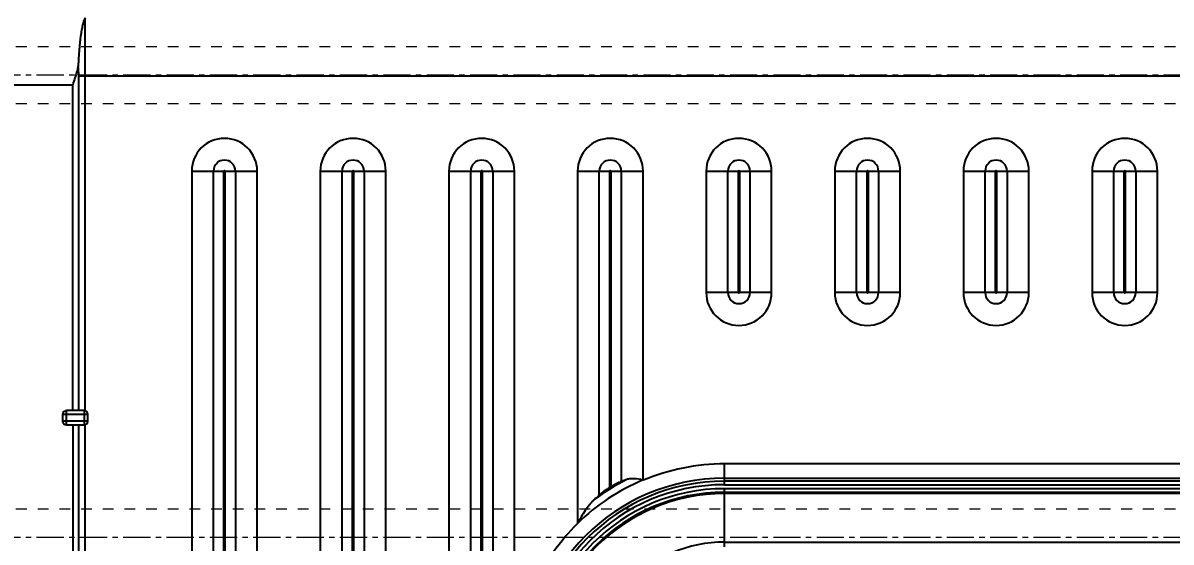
# Model space of a CAD drawing. Header units: millimetres. Extents: x -941 to 1421, y -11614 to -3210.
# Drawn here: x -8.9 to 152.6, y -6560.3 to -6487.3 of the extents above; entities that cross this region are included whole.
import ezdxf

# ---------------------------------------------------------------- set-up
doc = ezdxf.new("R2010")
doc.units = ezdxf.units.MM
doc.header["$LTSCALE"] = 16.335
doc.header["$PDMODE"] = 3
doc.header["$PDSIZE"] = 0.3125
doc.linetypes.add('CENTER', pattern=[0.6, 0.375, -0.075, 0.075, -0.075])
doc.linetypes.add('HIDDEN', pattern=[0.2, 0.1, -0.1])
doc.layers.get('0').update_dxf_attribs({"linetype": 'CONTINUOUS'})
doc.layers.get('Defpoints').update_dxf_attribs({"linetype": 'CONTINUOUS'})
doc.layers.add('cool', color=153, linetype='HIDDEN', lineweight=9)
doc.layers.add('DEFAULT_2', color=8, linetype='HIDDEN')
doc.styles.get("Standard").update_dxf_attribs({"font": 'txt', "width": 0.8})
doc.dimstyles.new('ISO-25', dxfattribs={"dimtxt": 8, "dimasz": 6, "dimexe": 0, "dimexo": 0, "dimgap": 0, "dimtad": 1, "dimdsep": 46, "dimtxsty": 'Standard', "dimcen": 0, "dimclrd": 4, "dimclre": 4, "dimclrt": 6, "dimazin": 0, "dimtfac": 1, "dimtofl": 0, "dimtmove": 0, "dimatfit": 3, "dimfxl": 0, "dimarcsym": 0})

# ---------------------------------------------------------------- blocks, each defined once
blk = doc.blocks.new('147')
at = {"layer": 'cool', "ltscale": 0.932966}
for p, q in [((229.57, -3849.57), (-211.77, -3849.57)), ((229.57, -3857.57), (-211.77, -3857.57))]:
    blk.add_line(p, q, dxfattribs=at)
at = {"layer": 'cool', "color": 1, "linetype": 'CENTER', "ltscale": 0.621977}
blk.add_line((243.9, -3853.57), (-226.1, -3853.57), dxfattribs=at)
blk = doc.blocks.new('*D654')
at = {"color": 4, "lineweight": -2}
blk.add_line((-40.98, -6559.62), (-88.04, -6559.62), dxfattribs=at)
at = {"layer": 'Defpoints', "color": 0}
for p in [(-80.04, -6559.62), (-40.98, -6559.62), (164.18, -6601.62)]:
    blk.add_point(p, dxfattribs=at)
at = {"color": 6, "insert": (-84.04, -6556.62), "char_height": 6, "attachment_point": 5}
blk.add_mtext('42', dxfattribs=at)
blk = doc.blocks.new('*D655')
at = {"color": 4, "lineweight": -2}
blk.add_line((-48.27, -6494.62), (-90.44, -6494.62), dxfattribs=at)
at = {"layer": 'Defpoints', "color": 0}
for p in [(-80.04, -6494.62), (-48.27, -6494.62), (164.18, -6601.62)]:
    blk.add_point(p, dxfattribs=at)
at = {"color": 6, "insert": (-85.24, -6491.62), "char_height": 6, "attachment_point": 5}
blk.add_mtext('107', dxfattribs=at)
blk = doc.blocks.new('*D656')
at = {"color": 4, "lineweight": -2}
blk.add_line((-49.62, -6441.62), (-90.44, -6441.62), dxfattribs=at)
at = {"layer": 'Defpoints', "color": 0}
for p in [(-80.04, -6441.62), (-49.62, -6441.62), (164.18, -6601.62)]:
    blk.add_point(p, dxfattribs=at)
at = {"color": 6, "insert": (-85.24, -6438.62), "char_height": 6, "attachment_point": 5}
blk.add_mtext('160', dxfattribs=at)
blk = doc.blocks.new('*D661')
at = {"color": 4, "lineweight": -2}
blk.add_line((-40.82, -6437.81), (-40.82, -6394.21), dxfattribs=at)
at = {"layer": 'Defpoints', "color": 0}
for p in [(-40.82, -6406.21), (-40.82, -6437.81), (164.18, -6601.62)]:
    blk.add_point(p, dxfattribs=at)
at = {"color": 6, "insert": (-43.82, -6400.21), "char_height": 6, "attachment_point": 5, "rotation": 90}
blk.add_mtext('205', dxfattribs=at)

msp = doc.modelspace()

# ---------------------------------------------------------------- linework, layer by layer
at = {"color": 7, "linetype": 'Continuous'}
for p, q in [((-0.137, -6541.788), (-0.139, -6486.548)), ((-1.008, -6541.773), (-1.008, -6494.708)), ((-1.008, -6494.708), (329.368, -6494.708)), ((-70.82, -6495.949), (-1.878, -6495.949)), ((-1.878, -6541.773), (-1.878, -6495.949)), ((14.854, -6508.106), (14.854, -6653.831)), ((14.854, -6508.106), (19.393, -6508.106)), ((17.911, -6653.831), (17.911, -6508.106)), ((19.393, -6653.831), (19.393, -6508.106)), ((19.527, -6508.106), (19.527, -6653.831)), ((19.527, -6508.106), (24.066, -6508.106)), ((21.009, -6508.106), (21.009, -6653.831)), ((24.066, -6653.831), (24.066, -6508.106)), ((32.944, -6508.106), (32.944, -6653.831)), ((32.944, -6508.106), (37.483, -6508.106)), ((36.001, -6653.831), (36.001, -6508.106)), ((37.483, -6653.831), (37.483, -6508.106)), ((37.617, -6508.106), (37.617, -6653.831)), ((37.617, -6508.106), (42.156, -6508.106)), ((39.099, -6508.106), (39.099, -6653.831)), ((42.156, -6653.831), (42.156, -6508.106)), ((51.034, -6508.106), (51.034, -6653.831)), ((51.034, -6508.106), (55.573, -6508.106)), ((54.091, -6653.831), (54.091, -6508.106)), ((55.573, -6653.831), (55.573, -6508.106)), ((55.707, -6508.106), (55.707, -6653.831)), ((55.707, -6508.106), (60.246, -6508.106)), ((57.189, -6508.106), (57.189, -6653.831)), ((60.267, -6575.864), (60.246, -6508.106)), ((69.124, -6508.106), (69.126, -6557.677)), ((69.124, -6508.106), (73.663, -6508.106)), ((72.181, -6553.666), (72.181, -6508.106)), ((73.663, -6552.594), (73.663, -6508.106)), ((73.797, -6508.106), (73.797, -6552.512)), ((73.797, -6508.106), (78.336, -6508.106)), ((75.279, -6508.106), (75.279, -6551.767)), ((78.336, -6551.585), (78.336, -6508.106)), ((87.214, -6508.106), (87.214, -6525.191)), ((87.214, -6508.106), (91.753, -6508.106)), ((90.271, -6525.191), (90.271, -6508.106)), ((91.753, -6525.191), (91.753, -6508.106)), ((91.887, -6508.106), (91.887, -6525.191)), ((91.887, -6508.106), (96.426, -6508.106)), ((93.369, -6508.106), (93.369, -6525.191)), ((96.426, -6525.191), (96.426, -6508.106)), ((105.304, -6508.106), (105.304, -6525.191)), ((105.304, -6508.106), (109.843, -6508.106)), ((108.361, -6525.191), (108.361, -6508.106)), ((109.843, -6525.191), (109.843, -6508.106)), ((109.977, -6508.106), (109.977, -6525.191)), ((109.977, -6508.106), (114.516, -6508.106)), ((111.459, -6508.106), (111.459, -6525.191)), ((114.516, -6525.191), (114.516, -6508.106)), ((123.394, -6508.106), (123.394, -6525.191)), ((123.394, -6508.106), (127.933, -6508.106)), ((126.451, -6525.191), (126.451, -6508.106)), ((127.933, -6525.191), (127.933, -6508.106)), ((128.067, -6508.106), (128.067, -6525.191)), ((128.067, -6508.106), (132.606, -6508.106)), ((129.549, -6508.106), (129.549, -6525.191)), ((132.606, -6525.191), (132.606, -6508.106)), ((141.484, -6508.106), (141.484, -6525.191)), ((141.484, -6508.106), (146.023, -6508.106)), ((144.541, -6525.191), (144.541, -6508.106)), ((146.023, -6525.191), (146.023, -6508.106)), ((146.157, -6508.106), (146.157, -6525.191)), ((146.157, -6508.106), (150.696, -6508.106)), ((147.639, -6508.106), (147.639, -6525.191)), ((150.696, -6525.191), (150.696, -6508.106)), ((91.753, -6525.191), (87.214, -6525.191)), ((96.426, -6525.191), (91.887, -6525.191)), ((109.843, -6525.191), (105.304, -6525.191)), ((114.516, -6525.191), (109.977, -6525.191)), ((127.933, -6525.191), (123.394, -6525.191)), ((132.606, -6525.191), (128.067, -6525.191)), ((146.023, -6525.191), (141.484, -6525.191)), ((150.696, -6525.191), (146.157, -6525.191)), ((-3.273, -6543.284), (-3.273, -6542.273)), ((-3.273, -6542.276), (-0.256, -6542.276)), ((-2.773, -6543.281), (-2.773, -6541.773)), ((-0.256, -6541.773), (-2.773, -6541.773)), ((0.177, -6543.281), (-2.773, -6543.281)), ((-2.773, -6543.783), (-2.773, -6543.281)), ((-0.256, -6541.773), (-0.256, -6543.716)), ((0.244, -6543.283), (0.244, -6542.273)), ((-2.773, -6543.783), (-0.256, -6543.783)), ((-1.878, -6543.783), (-1.878, -6591.018)), ((-1.008, -6591.018), (-1.008, -6543.783)), ((-0.137, -6591.033), (-0.137, -6543.769)), ((89.81, -6552.198), (89.81, -6549.279)), ((238.55, -6549.279), (89.81, -6549.279)), ((89.81, -6551.284), (238.55, -6551.284)), ((238.55, -6551.697), (89.81, -6551.697)), ((89.81, -6552.198), (238.55, -6552.198)), ((89.81, -6560.936), (89.81, -6552.76)), ((238.55, -6552.76), (89.81, -6552.76)), ((89.81, -6553.262), (238.55, -6553.262)), ((238.55, -6553.436), (89.81, -6553.436)), ((89.81, -6560.261), (238.55, -6560.261))]:
    msp.add_line(p, q, dxfattribs=at)
for centre, radius, start, end in [((19.46, -6508.106), 4.606, 0, 180), ((37.55, -6508.106), 4.606, 0, 180), ((55.64, -6508.106), 4.606, 0, 180), ((73.73, -6508.106), 4.606, 0, 180), ((91.82, -6508.106), 4.606, 0, 180), ((109.91, -6508.106), 4.606, 0, 180), ((128, -6508.106), 4.606, 0, 180), ((146.09, -6508.106), 4.606, 0, 180), ((19.46, -6508.106), 1.549, 0.00138, 179.99862), ((37.55, -6508.106), 1.549, 0.00138, 179.99862), ((55.64, -6508.106), 1.549, 0.00138, 179.99862), ((73.73, -6508.106), 1.549, 0.00138, 179.99862), ((91.82, -6508.106), 1.549, 0.00138, 179.99862), ((109.91, -6508.106), 1.549, 0.00138, 179.99862), ((128, -6508.106), 1.549, 0.00138, 179.99862), ((146.09, -6508.106), 1.549, 0.00138, 179.99862), ((19.46, -6508.106), 0.0669, 0, 180), ((37.55, -6508.106), 0.0669, 0, 180), ((55.64, -6508.106), 0.0669, 0, 180), ((73.73, -6508.106), 0.0669, 0, 180), ((91.82, -6508.106), 0.0669, 0, 180), ((109.91, -6508.106), 0.0669, 0, 180), ((128, -6508.106), 0.0669, 0, 180), ((146.09, -6508.106), 0.0669, 0, 180), ((91.82, -6525.191), 4.606, 180, 360), ((91.82, -6525.191), 1.549, 180.00138, 359.99862), ((91.82, -6525.191), 0.0669, 180, 0), ((109.91, -6525.191), 4.606, 180, 360), ((109.91, -6525.191), 1.549, 180.00138, 359.99862), ((109.91, -6525.191), 0.0669, 180, 0), ((128, -6525.191), 4.606, 180, 360), ((128, -6525.191), 1.549, 180.00138, 359.99862), ((128, -6525.191), 0.0669, 180, 0), ((146.09, -6525.191), 4.606, 180, 360), ((146.09, -6525.191), 1.549, 180.00138, 359.99862), ((146.09, -6525.191), 0.0669, 180, 0), ((-0.256, -6542.273), 0.5, 0, 90), ((-2.773, -6543.283), 0.5, 194.6037, 269.93689), ((-0.256, -6543.283), 0.5, 270, 0), ((89.813, -6578.984), 29.706, 90.00491, 112.72679), ((89.81, -6578.958), 27.674, 90, 180), ((89.81, -6578.958), 27.261, 90, 180), ((89.81, -6578.958), 26.76, 90, 180), ((89.81, -6578.958), 26.198, 90, 180), ((89.81, -6578.958), 29.714, 112.64984, 134.20015), ((89.81, -6578.958), 30.733, 116.60592, 126.76889), ((89.81, -6578.958), 30.916, 121.19478, 121.48529), ((89.81, -6578.958), 25.696, 90, 180), ((89.81, -6578.958), 25.522, 90, 180), ((89.81, -6578.958), 18.698, 90, 180)]:
    msp.add_arc(centre, radius, start, end, dxfattribs=at)
for points, knots in [([(-0.137, -6486.548), (-0.205, -6486.66), (-0.327, -6486.951), (-0.48, -6487.473), (-0.626, -6488.151), (-0.818, -6489.325), (-1.001, -6491.074), (-1.082, -6492.551), (-1.109, -6493.351)], [0, 0, 0, 0, 0.0567523, 0.1358039, 0.2365476, 0.3575941, 0.6523289, 1, 1, 1, 1]), ([(-1.109, -6493.351), (-1.16, -6493.567), (-1.389, -6494.441), (-1.668, -6495.301), (-1.878, -6495.949)], [0, 0, 0, 0, 0.2460229, 1, 1, 1, 1]), ([(-3.273, -6542.273), (-3.272, -6542.168), (-3.199, -6541.952), (-3.011, -6541.825), (-2.911, -6541.795)], [0, 0, 0, 0, 0.4989901, 1, 1, 1, 1]), ([(-3.199, -6543.283), (-3.209, -6543.283), (-3.234, -6543.283), (-3.258, -6543.281), (-3.273, -6543.281)], [0, 0, 0, 0, 0.4075414, 1, 1, 1, 1]), ([(-2.773, -6543.281), (-2.815, -6543.281), (-2.957, -6543.282), (-3.099, -6543.285), (-3.199, -6543.283)], [0, 0, 0, 0, 0.2947974, 1, 1, 1, 1]), ([(-0.256, -6542.276), (-0.213, -6542.276), (-0.069, -6542.275), (0.075, -6542.272), (0.176, -6542.274)], [0, 0, 0, 0, 0.2971077, 1, 1, 1, 1]), ([(78.336, -6551.53), (77.928, -6551.457), (77.331, -6551.356), (76.558, -6551.347), (76.202, -6551.416), (76.046, -6551.48)], [0, 0, 0, 0, 0.5377408, 0.7820431, 1, 1, 1, 1]), ([(73.663, -6552.594), (73.366, -6552.776), (72.951, -6553.05), (72.465, -6553.419), (72.264, -6553.587), (72.181, -6553.666)], [0, 0, 0, 0, 0.5707364, 0.8135029, 1, 1, 1, 1]), ([(75.279, -6551.767), (75.19, -6551.794), (74.979, -6551.88), (74.478, -6552.117), (74.076, -6552.343), (73.797, -6552.512)], [0, 0, 0, 0, 0.1689909, 0.4103734, 1, 1, 1, 1]), ([(76.046, -6551.48), (75.97, -6551.511), (75.716, -6551.613), (75.462, -6551.713), (75.279, -6551.767)], [0, 0, 0, 0, 0.3034475, 1, 1, 1, 1]), ([(71.414, -6554.34), (71.301, -6554.436), (71.085, -6554.659), (70.679, -6555.159), (70.196, -6555.845), (69.648, -6556.71), (69.296, -6557.303), (69.124, -6557.603)], [0, 0, 0, 0, 0.1115751, 0.2319271, 0.4828792, 0.7403669, 1, 1, 1, 1]), ([(72.181, -6553.666), (72.13, -6553.714), (71.879, -6553.944), (71.62, -6554.164), (71.414, -6554.34)], [0, 0, 0, 0, 0.204987, 1, 1, 1, 1]), ([(60.267, -6575.864), (60.449, -6574.156), (61.137, -6570.77), (62.973, -6565.931), (65.634, -6561.487), (67.892, -6558.872), (69.126, -6557.677)], [0, 0, 0, 0, 0.2500048, 0.5000083, 0.7500055, 1, 1, 1, 1])]:
    msp.add_open_spline(points, degree=3, knots=knots, dxfattribs=at)
for points in [[(-1.008, -6494.708), (-1.046, -6494.256), (-1.083, -6493.804), (-1.109, -6493.351)], [(-2.911, -6541.795), (-2.866, -6541.781), (-2.82, -6541.773), (-2.773, -6541.773)], [(-3.257, -6543.409), (-3.267, -6543.368), (-3.273, -6543.326), (-3.273, -6543.284)]]:
    msp.add_open_spline(points, degree=3, dxfattribs=at)
at = {"layer": 'DEFAULT_2', "color": 8, "linetype": 'HIDDEN'}
for p, q in [((0.177, -6543.281), (0.244, -6543.281)), ((-0.256, -6543.716), (-0.256, -6543.783))]:
    msp.add_line(p, q, dxfattribs=at)
msp.add_open_spline([(0.176, -6542.274), (0.185, -6542.274), (0.208, -6542.274), (0.231, -6542.276), (0.244, -6542.276)], degree=3, knots=[0, 0, 0, 0, 0.4299212, 1, 1, 1, 1], dxfattribs=at)

# ---------------------------------------------------------------- block references
for p in [(155.284, -2641.058), (155.284, -2706.058)]:
    msp.add_blockref('147', p)

# ---------------------------------------------------------------- dimensions: what is measured, and where the dimension line sits
for feature_location, offset, dtype, picture, middle in [((-40.82, -6437.807), (0, 31.6), 1, '*D661', (-43.82, -6400.207)), ((-49.62, -6441.623), (-30.42, 0), 0, '*D656', (-85.24, -6438.623)), ((-48.271, -6494.623), (-31.769, 0), 0, '*D655', (-85.24, -6491.623)), ((-40.982, -6559.623), (-39.058, 0), 0, '*D654', (-84.04, -6556.623))]:
    dim = msp.add_ordinate_dim(feature_location=feature_location, offset=offset, dtype=dtype, origin=(164.18, -6601.624), dimstyle='ISO-25', override={"dimtxt": 6, "dimfxl": 1.25})
    dim.commit()
    dim.dimension.update_dxf_attribs({"geometry": picture, "text_midpoint": middle})

doc.saveas('drawing.dxf')
